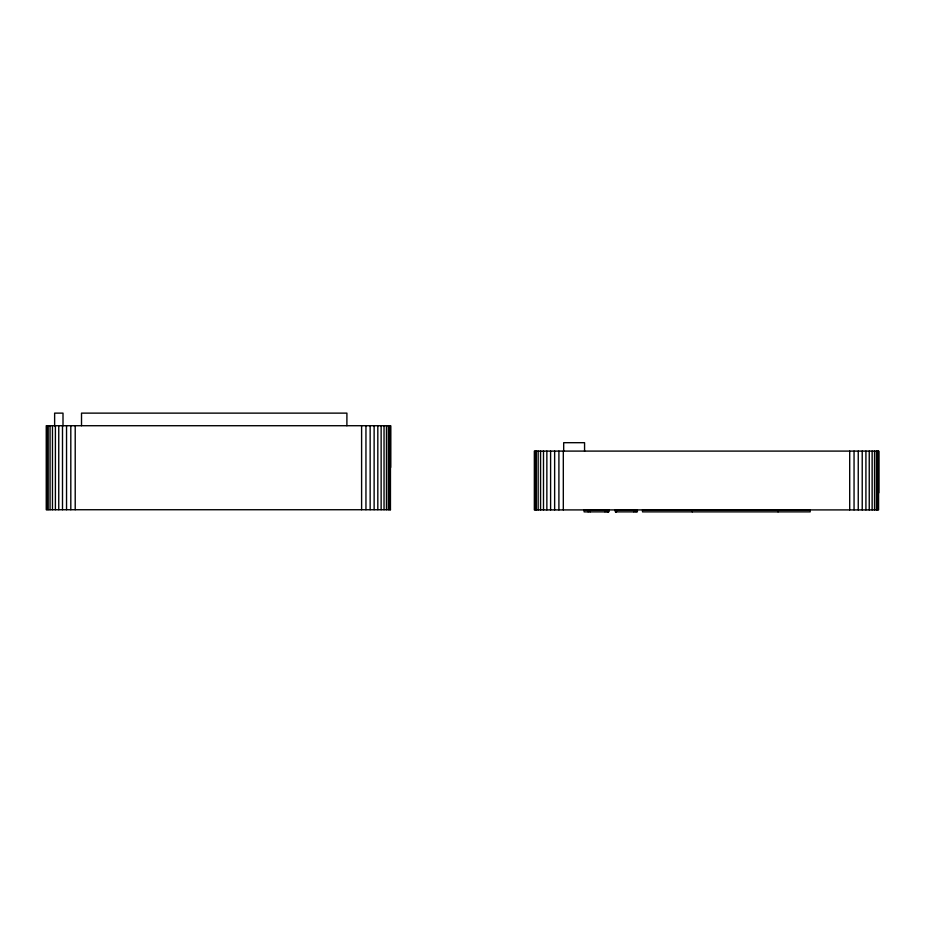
<?xml version="1.0" encoding="UTF-8"?>
<svg xmlns="http://www.w3.org/2000/svg" width="925" height="925" viewBox="0 0 925 925"><rect width="100%" height="100%" fill="white"/><g stroke="black" fill="none" stroke-linecap="round" stroke-linejoin="round"><path stroke-width="1.39" d="M390.477 509.733L46.25 509.733L46.25 425.72L390.651 425.72L390.651 467.46M878.75 492.84L878.75 451.099L534.349 451.099L534.349 509.906L878.577 509.906L878.577 451.099M877.813 451.099L877.813 509.906M876.472 451.099L876.472 509.906M874.564 451.099L874.564 509.906M872.136 451.099L872.136 509.906M869.246 451.099L869.246 509.906M865.916 451.099L865.916 509.906M862.227 451.099L862.227 509.906M858.25 451.099L858.25 509.906M854.053 451.099L854.053 509.906M849.705 451.099L849.705 509.906M778.064 509.779L778.064 511.872M692.258 509.779L692.258 511.872M637.371 509.779L637.371 511.872L615.426 511.872L615.426 509.779L636.018 509.779L636.018 511.872M633.891 509.779L633.891 511.872M616.443 509.779L616.443 511.872M616.304 509.779L616.304 511.872M616.119 511.872L616.027 509.779L615.934 511.872M615.645 509.779L615.715 511.872M615.587 509.779L615.53 511.872M608.534 511.872L608.534 509.779L608.407 511.872M608.222 509.779L608.222 511.872M607.054 509.779L607.054 511.872M604.985 509.779L604.985 511.872M590.138 509.779L590.138 511.872M588.127 509.779L588.127 511.872M584.565 451.273L584.565 442.693L563.683 442.693L563.683 451.099M563.313 451.099L563.313 509.906M558.908 451.099L558.908 509.906M554.642 451.099L554.642 509.906M550.595 451.099L550.595 509.906M546.86 451.099L546.86 509.906M543.495 451.099L543.495 509.906M540.57 451.099L540.57 509.906M538.153 451.099L538.153 509.906M536.292 451.099L536.292 509.906M535.02 451.099L535.02 509.906M390.477 425.72L390.442 509.733M389.714 425.72L389.714 509.733M388.361 425.72L388.361 509.733M386.465 425.72L386.465 509.733M384.037 425.72L384.037 509.733M381.135 425.72L381.135 509.733M377.816 425.72L377.816 509.733M374.128 425.72L374.128 509.733M370.15 425.72L370.15 509.733M365.953 425.72L365.953 509.733M361.606 425.72L361.606 509.733M346.887 425.72L346.91 413.128L81.516 413.128L81.516 425.72M75.214 425.72L75.214 509.733M70.809 425.72L70.809 509.733M66.542 425.72L66.542 509.733M63.004 425.72L63.004 413.128L54.633 413.128L54.633 425.72M62.495 425.72L62.495 509.733M58.749 425.72L58.749 509.733M55.396 425.72L55.396 509.733M52.471 425.72L52.471 509.733M50.054 425.72L50.054 509.733M48.193 425.72L48.193 509.733M46.909 425.72L46.909 509.733M608.719 509.779L584.103 509.779L584.103 511.872L608.719 511.872L608.719 509.779M810.173 509.779L642.517 509.779L642.517 511.872L810.173 511.872L810.173 509.779"/></g></svg>
